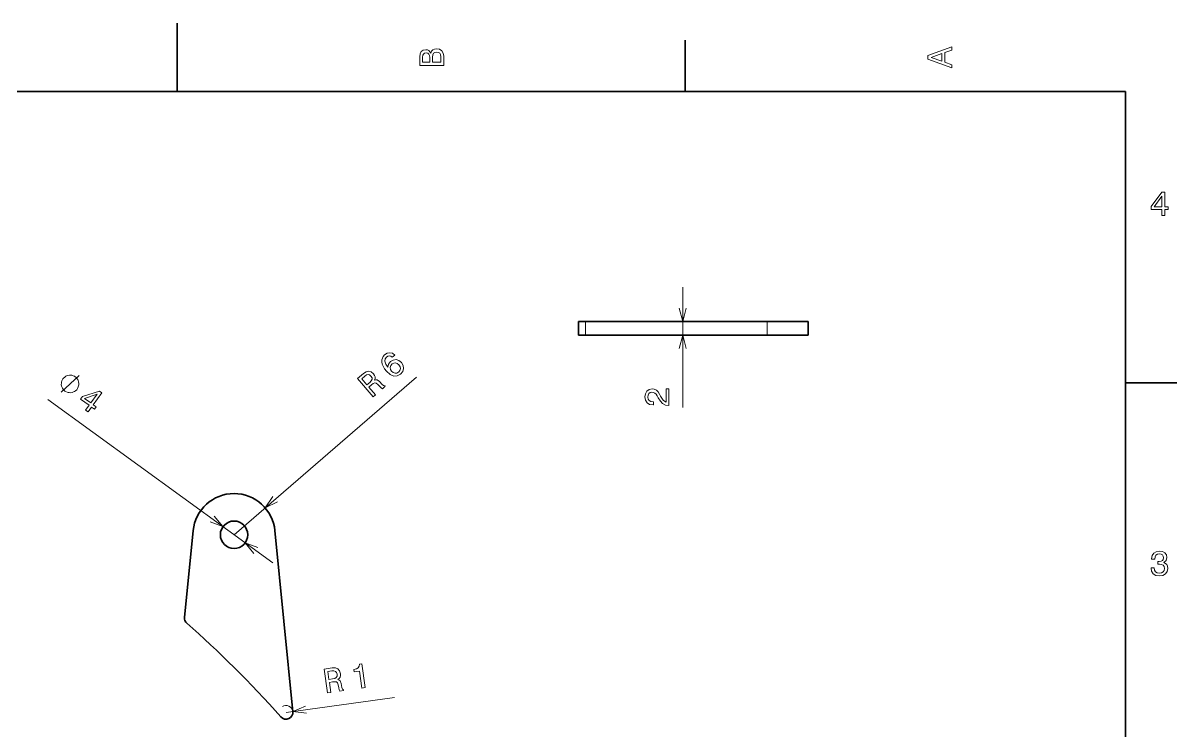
# Model space of a CAD drawing. Extents: x 0 to 297, y 0 to 210.
# Drawn here: x 126 to 294.5, y 106.7 to 210 of the extents above; entities that cross this region are included whole.
import ezdxf

# ---------------------------------------------------------------- set-up
doc = ezdxf.new("R2010")
doc.units = 0

msp = doc.modelspace()

# ---------------------------------------------------------------- linework, layer by layer
at = {"color": 7, "lineweight": 35, "ltscale": 0.25}
msp.add_line((148.5, 200), (148.5, 210), dxfattribs=at)
at = {"color": 7, "lineweight": 35, "ltscale": 0.1875}
for p, q in [((222.699997, 200), (222.699997, 207.5)), ((287, 157.5), (294.5, 157.5))]:
    msp.add_line(p, q, dxfattribs=at)
at = {"color": 7, "lineweight": 35}
for p, q in [((287, 200), (10, 200)), ((287, 10), (287, 200)), ((234.669495, 166.459671), (208.122345, 166.459671)), ((234.669495, 164.459671), (208.122345, 164.459671)), ((162.783203, 135.932419), (165.405472, 109.515091))]:
    msp.add_line(p, q, dxfattribs=at)
at = {"color": 7, "lineweight": 13, "ltscale": 0.438652}
msp.add_line((222.328217, 153.913605), (222.328217, 171.459671), dxfattribs=at)
at = {"color": 7, "lineweight": 35, "ltscale": 0.025}
for p, q in [((208.122345, 166.459671), (207.122345, 166.459671)), ((208.122345, 164.459671), (207.122345, 164.459671))]:
    msp.add_line(p, q, dxfattribs=at)
at = {"color": 7, "lineweight": 35, "ltscale": 0.05}
for p, q in [((207.122345, 166.459671), (207.122345, 164.459671)), ((240.669495, 164.459671), (240.669495, 166.459671))]:
    msp.add_line(p, q, dxfattribs=at)
at = {"color": 7, "lineweight": 13, "ltscale": 0.05}
for p, q in [((208.122345, 166.459671), (208.122345, 164.459671)), ((234.669495, 164.459671), (234.669495, 166.459671))]:
    msp.add_line(p, q, dxfattribs=at)
at = {"color": 7, "lineweight": 35, "ltscale": 0.149266}
for p, q in [((240.640152, 166.459671), (234.669495, 166.459671)), ((240.640152, 164.459671), (234.669495, 164.459671))]:
    msp.add_line(p, q, dxfattribs=at)
at = {"color": 7, "lineweight": 35, "ltscale": 0.000734}
for p, q in [((240.669495, 166.459671), (240.640152, 166.459671)), ((240.669495, 164.459671), (240.640152, 164.459671))]:
    msp.add_line(p, q, dxfattribs=at)
at = {"color": 7, "lineweight": 13}
for p, q in [((156.812561, 135.339752), (183.479477, 158.308975)), ((129.62851, 155.064728), (162.47818, 131.228714))]:
    msp.add_line(p, q, dxfattribs=at)
at = {"color": 7, "lineweight": 35, "ltscale": 0.318147}
msp.add_line((150.841888, 135.932419), (149.584869, 123.268776), dxfattribs=at)
at = {"color": 7, "lineweight": 13, "ltscale": 0.4}
msp.add_line((164.410355, 109.416313), (180.261703, 111.592255), dxfattribs=at)
at = {"color": 7, "lineweight": 13}
for points in [[(185.542007, 205.630417), (185.249496, 205.983429), (185.052811, 206.074219), (184.81073, 206.104477), (184.432495, 206.03891), (184.160156, 205.842224), (183.993729, 205.524506), (183.933212, 205.080704), (183.933212, 203.835022), (187.433212, 203.835022), (187.433212, 205.151306), (187.36261, 205.620331), (187.155838, 205.968307), (186.828018, 206.185165), (186.384216, 206.260818), (186.08667, 206.215424), (185.839554, 206.094391), (185.65799, 205.897705)], [(185.385666, 204.984879), (185.385666, 204.298996), (184.351807, 204.298996), (184.351807, 205.025223), (184.382065, 205.297562), (184.472839, 205.489197), (184.629181, 205.605194), (184.86116, 205.645538), (185.093155, 205.600143), (185.254532, 205.479111), (185.355408, 205.272339)], [(187.014618, 205.095825), (187.014618, 204.298996), (185.809296, 204.298996), (185.809296, 205.050446), (185.844589, 205.368164), (185.9505, 205.595108), (186.132065, 205.731277), (186.394302, 205.776657), (186.671692, 205.731277), (186.863327, 205.605194), (186.979324, 205.393372)], [(261.633209, 203.466858), (261.633209, 203.930847), (260.604401, 204.298996), (260.604401, 205.695969), (261.633209, 206.064133), (261.633209, 206.538193), (258.128174, 205.257217), (258.128174, 204.742798)], [(260.17572, 204.460388), (258.632477, 205), (260.17572, 205.539627)], [(292.277374, 181.916794), (292.731262, 181.916794), (292.731262, 182.784225), (293.23056, 182.784225), (293.23056, 183.187683), (292.731262, 183.187683), (292.731262, 185.341141), (292.272339, 185.341141), (290.739197, 183.228027), (290.739197, 182.784225), (292.277374, 182.784225)], [(291.162842, 183.187683), (292.277374, 184.756134), (292.277374, 183.187683)], [(180.272446, 161.560913), (179.933243, 161.807892), (179.567627, 161.892334), (179.182724, 161.813736), (178.80368, 161.573776), (178.601257, 161.352829), (178.468918, 161.112381), (178.398987, 160.84581), (178.398605, 160.552612), (178.464996, 160.243698), (178.60144, 159.915283), (178.807968, 159.567322), (179.085602, 159.214081), (179.61412, 158.724136), (180.14035, 158.491821), (180.646301, 158.514923), (181.128098, 158.790146), (181.439514, 159.178177), (181.567581, 159.601334), (181.507446, 160.042084), (181.263016, 160.45723), (180.885376, 160.764282), (180.469345, 160.89183), (180.046631, 160.833923), (179.657715, 160.605423), (179.360535, 160.216324), (179.276825, 159.764832), (178.972107, 160.234528), (178.834366, 160.641724), (178.866913, 160.982605), (179.074097, 161.267548), (179.291473, 161.40155), (179.505798, 161.446365), (179.716522, 161.394913), (179.920898, 161.258102)], [(180.89566, 160.134155), (181.060974, 159.857208), (181.111969, 159.581635), (181.045334, 159.311249), (180.864258, 159.08873), (180.605896, 158.932755), (180.331909, 158.903091), (180.06311, 158.991058), (179.821381, 159.202179), (179.655518, 159.472), (179.607819, 159.743759), (179.68486, 160.009796), (179.885559, 160.25589), (180.128113, 160.391586), (180.387878, 160.422302), (180.649567, 160.334854)], [(133.908249, 156.592514), (133.976776, 156.686935), (134.066589, 156.910049), (134.122147, 157.085953), (134.143448, 157.21463), (134.15181, 157.424789), (134.112946, 157.66922), (134.03981, 157.866409), (133.979645, 157.982147), (133.872269, 158.132141), (133.717667, 158.316376), (133.623245, 158.384903), (133.528809, 158.453415), (133.305695, 158.543243), (133.129807, 158.598801), (133.001114, 158.620102), (132.790955, 158.628448), (132.546539, 158.589584), (132.349335, 158.516464), (132.233612, 158.456299), (132.083618, 158.348907), (131.899368, 158.194321), (131.830856, 158.099884), (131.762329, 158.005463), (131.672516, 157.782349), (131.616959, 157.606445), (131.595642, 157.477768), (131.587296, 157.267609), (131.62616, 157.023193), (131.699295, 156.825989), (131.75946, 156.710251), (131.866837, 156.560272), (132.021439, 156.376022), (132.11586, 156.307495), (132.210297, 156.238983), (132.433395, 156.14917), (132.609299, 156.093597), (132.737991, 156.072296), (132.948151, 156.06395), (133.192566, 156.102814), (133.389771, 156.175934), (133.505493, 156.236115), (133.655487, 156.343491), (133.839737, 156.498077)], [(177.113907, 155.465698), (177.469269, 155.77179), (176.504913, 156.891388), (176.867935, 157.204071), (177.145294, 157.422989), (177.359497, 157.514313), (177.559814, 157.467209), (177.792221, 157.274673), (178.107544, 156.94722), (178.324661, 156.741516), (178.485718, 156.647278), (178.886932, 156.992859), (178.824402, 157.06546), (178.644348, 157.096756), (178.442627, 157.269135), (178.047256, 157.674057), (177.709122, 157.935272), (177.53566, 157.958923), (177.335556, 157.913025), (177.406128, 158.140213), (177.397919, 158.366119), (177.321884, 158.593491), (177.17038, 158.815765), (176.840408, 159.090652), (176.480209, 159.199738), (176.102936, 159.127716), (175.716248, 158.88118), (174.829727, 158.117584)], [(175.896652, 158.470795), (176.14949, 158.648651), (176.376343, 158.71756), (176.594711, 158.672699), (176.81012, 158.492157), (176.962799, 158.23761), (176.974838, 158.014999), (176.858307, 157.794815), (176.634018, 157.568359), (176.225159, 157.216187), (175.464859, 158.098877)], [(135.143021, 153.534393), (135.510376, 153.267838), (136.019821, 153.96991), (136.42392, 153.676697), (136.660873, 154.003235), (136.25676, 154.296463), (137.521469, 156.039429), (137.150024, 156.308945), (134.668121, 155.499054), (134.407486, 155.139847), (135.652451, 154.236481)], [(134.987305, 155.21759), (136.810532, 155.832489), (135.889404, 154.563034)], [(220.328217, 154.20108), (220.328217, 156.606689), (219.894501, 156.606689), (219.894501, 154.705399), (219.657471, 154.81131), (219.460785, 154.992859), (219.102722, 155.552658), (218.951416, 155.85022), (218.734558, 156.18306), (218.482391, 156.42009), (218.184845, 156.556259), (217.846954, 156.606689), (217.423325, 156.520966), (217.090469, 156.283936), (216.878647, 155.920822), (216.803009, 155.451797), (216.888733, 154.967651), (217.125763, 154.599487), (217.504013, 154.362457), (218.003296, 154.281769), (218.073898, 154.281769), (218.073898, 154.740707), (218.033554, 154.740707), (217.690613, 154.786087), (217.438446, 154.922256), (217.277069, 155.139114), (217.221588, 155.426575), (217.272018, 155.719086), (217.398102, 155.935944), (217.594788, 156.077164), (217.841904, 156.127594), (218.073898, 156.092285), (218.270584, 155.99646), (218.442047, 155.835083), (218.593353, 155.613174), (218.75473, 155.315628), (219.067413, 154.821396), (219.400269, 154.473404), (219.803726, 154.266632), (220.313095, 154.20108)], [(290.729126, 130.51622), (290.729126, 130.480911), (290.809814, 129.996765), (291.046844, 129.633652), (291.420044, 129.401657), (291.914276, 129.315933), (292.438782, 129.401657), (292.832153, 129.623566), (293.08429, 129.976593), (293.175079, 130.430481), (293.134735, 130.728027), (293.023773, 130.970108), (292.842224, 131.156708), (292.600159, 131.292877), (292.927948, 131.565216), (293.043945, 131.998932), (292.968292, 132.392303), (292.751434, 132.68985), (292.398407, 132.87645), (291.914276, 132.942017), (291.460388, 132.861313), (291.112396, 132.63942), (290.885468, 132.286392), (290.809814, 131.817368), (290.809814, 131.782074), (291.258636, 131.782074), (291.299011, 132.104828), (291.430115, 132.336823), (291.641937, 132.478027), (291.939484, 132.528473), (292.201721, 132.488113), (292.393372, 132.382217), (292.509369, 132.210739), (292.554749, 131.97876), (292.509369, 131.731628), (292.388336, 131.565216), (292.176514, 131.46434), (291.889069, 131.434082), (291.692383, 131.439133), (291.692383, 131.04071), (291.939484, 131.050797), (292.257202, 131.005417), (292.494232, 130.884369), (292.635468, 130.687683), (292.685883, 130.430481), (292.630402, 130.13797), (292.484161, 129.921112), (292.252167, 129.784943), (291.944519, 129.739563), (291.626801, 129.789993), (291.394806, 129.941284), (291.248566, 130.183365), (291.193085, 130.51622)], [(175.495117, 112.956696), (175.949799, 113.019112), (175.470367, 116.511574), (175.130615, 116.464935), (175.08252, 116.147812), (174.930771, 115.918274), (174.67244, 115.760635), (174.298203, 115.668533), (174.346893, 115.313797), (175.156311, 115.424904)], [(170.472336, 112.267212), (170.936996, 112.330994), (170.736038, 113.79493), (171.210693, 113.860092), (171.5625, 113.893112), (171.791946, 113.85334), (171.934494, 113.704918), (172.024918, 113.416992), (172.111633, 112.970749), (172.182068, 112.680077), (172.266037, 112.513435), (172.790649, 112.585449), (172.777618, 112.680382), (172.643509, 112.804504), (172.567871, 113.05883), (172.456085, 113.613617), (172.314209, 114.016663), (172.181458, 114.130791), (171.988556, 114.201035), (172.171265, 114.353378), (172.28717, 114.547455), (172.346924, 114.77964), (172.340546, 115.048561), (172.212982, 115.458656), (171.969925, 115.745995), (171.614105, 115.890587), (171.155518, 115.893814), (169.996353, 115.734695)], [(171.083908, 115.451286), (171.392792, 115.46315), (171.620667, 115.397705), (171.779572, 115.241356), (171.862274, 114.972725), (171.852081, 114.676079), (171.74118, 114.482689), (171.523697, 114.361206), (171.212357, 114.293015), (170.67775, 114.21962), (170.519318, 115.373787)]]:
    msp.add_lwpolyline(points, close=True, dxfattribs=at)
for points in [[(221.810577, 168.391525), (222.328217, 166.459671), (222.845856, 168.391525)], [(222.845856, 162.527817), (222.328217, 164.459671), (221.810577, 162.527817)], [(131.558517, 156.135345), (134.180588, 158.557053)], [(162.484573, 140.908463), (161.358658, 139.255478), (163.160217, 140.124039)], [(153.326202, 137.229935), (155.193802, 136.514328), (153.934204, 138.067856)], [(160.298904, 133.449585), (158.431305, 134.165176), (159.690903, 132.611649)], [(167.244568, 110.327866), (165.401062, 109.552307), (167.385376, 109.302208)]]:
    msp.add_lwpolyline(points, dxfattribs=at)
at = {"color": 7, "lineweight": 35}
msp.add_circle((156.812561, 135.339752), 2, dxfattribs=at)
for centre, radius, start, end in [((156.812561, 135.339752), 6, 5.668771, 174.331235), ((150.579971, 123.169998), 1, 174.331235, 228.763857), ((164.410355, 109.416313), 1, 221.871186, 5.668771)]:
    msp.add_arc(centre, radius, start, end, dxfattribs=at)
at = {"color": 7, "lineweight": 13}
msp.add_arc((164.410355, 109.416313), 1, 7.816252, 122.407809, dxfattribs=at)
at = {"color": 7, "lineweight": 35}
msp.add_ellipse((154.553772, 97.921608), major_axis=(32.939102, -37.650261), ratio=0.279859, start_param=1.6137698517, end_param=2.0147643919, dxfattribs=at)

doc.saveas('drawing.dxf')
